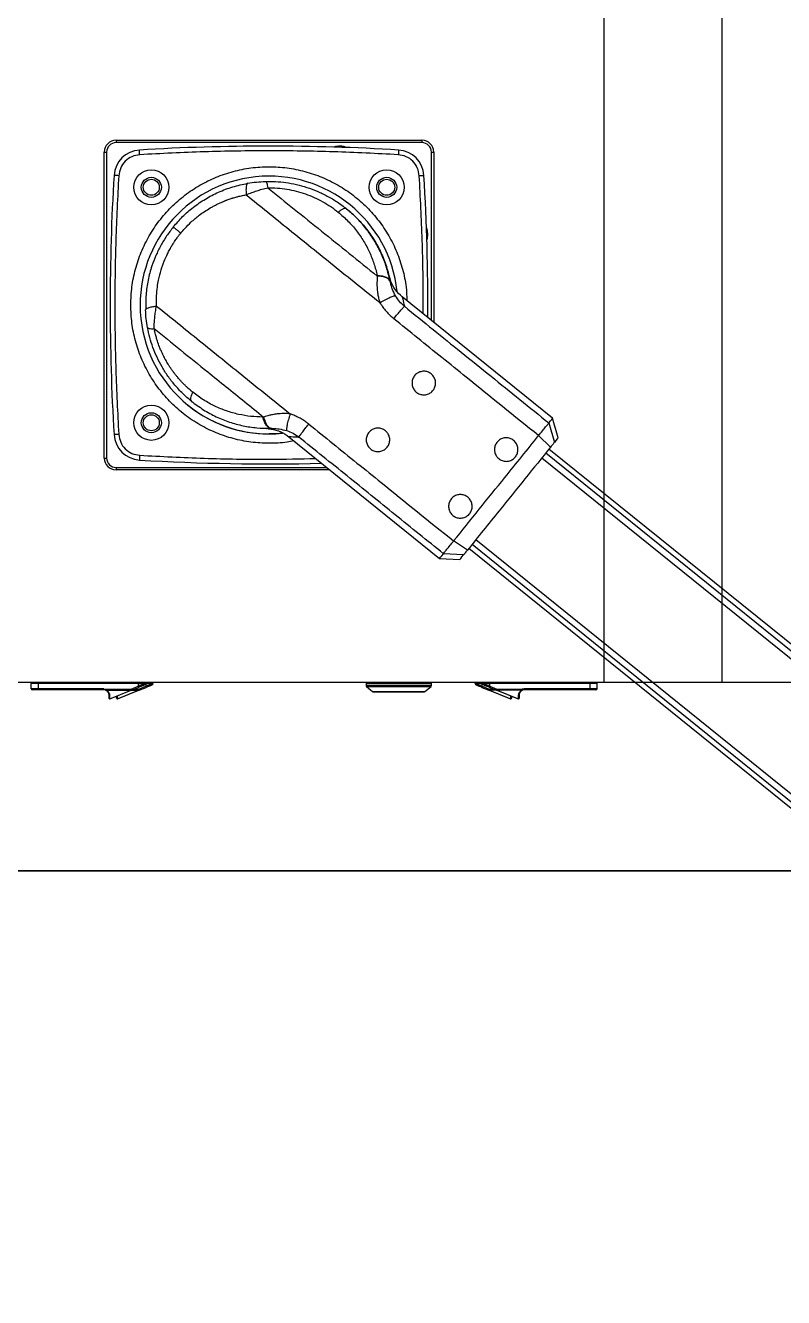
# Model space of a CAD drawing. Header units: millimetres. Extents: x -1052 to 3351, y 0 to 2015.
# Drawn here: x -256.71 to -251.95, y 1761.13 to 1769.12 of the extents above; entities that cross this region are included whole.
import ezdxf

# ---------------------------------------------------------------- set-up
doc = ezdxf.new("R2010")
doc.units = ezdxf.units.MM
doc.layers.add('AM_6', color=2, linetype='Continuous', lineweight=35)

msp = doc.modelspace()

# ---------------------------------------------------------------- linework, layer by layer
at = {"color": 7, "linetype": 'Continuous', "lineweight": 25}
for p, q in [((-253.0748, 1764.9951), (-253.0748, 1783.9287)), ((-252.3352, 1783.9287), (-252.3352, 1764.9951)), ((-256.1418, 1768.4021), (-256.1418, 1768.3873)), ((-256.1418, 1768.4021), (-254.2188, 1768.4021)), ((-254.2188, 1768.4021), (-254.2188, 1768.3873)), ((-256.2157, 1768.3282), (-256.2009, 1768.3282)), ((-256.2157, 1766.4052), (-256.2157, 1768.3282)), ((-256.2009, 1768.3282), (-256.2009, 1766.4052)), ((-254.2188, 1768.3873), (-256.1418, 1768.3873)), ((-254.1597, 1767.2701), (-254.1597, 1768.3282)), ((-254.1597, 1768.3282), (-254.1449, 1768.3282)), ((-254.1449, 1768.3282), (-254.1449, 1767.2582)), ((-255.7823, 1767.8573), (-255.7812, 1767.8563)), ((-254.4995, 1767.5483), (-254.5006, 1767.553)), ((-254.4246, 1767.5455), (-254.425, 1767.5473)), ((-254.4207, 1767.5341), (-254.4219, 1767.5377)), ((-254.4097, 1767.5019), (-254.4214, 1767.5339)), ((-254.4204, 1767.53), (-254.4208, 1767.5302)), ((-254.4178, 1767.5136), (-254.4198, 1767.5234)), ((-254.4171, 1767.5104), (-254.4178, 1767.5136)), ((-253.3976, 1766.6552), (-254.3436, 1767.4185)), ((-254.3433, 1767.4177), (-254.3431, 1767.4169)), ((-255.9563, 1767.3361), (-255.9541, 1767.3394)), ((-255.214, 1766.6629), (-255.2188, 1766.6629)), ((-253.3635, 1766.5326), (-253.3976, 1766.6552)), ((-255.1973, 1766.5903), (-255.1954, 1766.5903)), ((-255.1831, 1766.5888), (-255.1868, 1766.5892)), ((-255.183, 1766.5896), (-255.1497, 1766.5849)), ((-255.1796, 1766.5898), (-255.1793, 1766.5894)), ((-255.1728, 1766.5902), (-255.1628, 1766.5903)), ((-255.1628, 1766.5903), (-255.1711, 1766.5926)), ((-255.1628, 1766.5903), (-255.1595, 1766.5904)), ((-255.0687, 1766.5772), (-255.0687, 1766.5772)), ((-253.4215, 1766.6255), (-253.387, 1766.5034)), ((-255.0547, 1766.5383), (-254.1082, 1765.7745)), ((-255.0516, 1766.5378), (-255.0529, 1766.5378)), ((-253.4858, 1766.5458), (-253.4111, 1766.4735)), ((-256.2157, 1766.4052), (-256.2009, 1766.4052)), ((-244.7871, 1759.4949), (-253.4206, 1766.4618)), ((-256.1418, 1766.3461), (-254.8165, 1766.3461)), ((-256.1418, 1766.3461), (-256.1418, 1766.3313)), ((-254.7981, 1766.3313), (-256.1418, 1766.3313)), ((-253.9335, 1765.8261), (-254.02, 1765.8839)), ((-254.1082, 1765.7745), (-253.9812, 1765.7671)), ((-253.9577, 1765.7962), (-254.0843, 1765.8041)), ((-253.9241, 1765.8379), (-245.2906, 1758.871)), ((-253.0748, 1764.9951), (-261.6804, 1764.9951)), ((-256.6316, 1764.9877), (-256.6759, 1764.9877)), ((-256.6759, 1764.9552), (-256.6759, 1764.9877)), ((-256.6316, 1764.9951), (-256.6316, 1764.9877)), ((-256.6316, 1764.9877), (-256.6316, 1764.9552)), ((-256.0029, 1764.9877), (-256.6316, 1764.9877)), ((-256.0462, 1764.9533), (-256.0029, 1764.9706)), ((-256.0434, 1764.9464), (-256.0002, 1764.9637)), ((-256.0029, 1764.9951), (-256.0029, 1764.9877)), ((-256.0029, 1764.9877), (-255.9585, 1764.9877)), ((-256.0029, 1764.9877), (-256.0029, 1764.9706)), ((-255.9981, 1764.9533), (-255.9548, 1764.9706)), ((-255.9953, 1764.9464), (-255.9521, 1764.9637)), ((-255.9585, 1764.9854), (-255.9585, 1764.9877)), ((-255.9548, 1764.9951), (-255.9548, 1764.9877)), ((-255.9548, 1764.9877), (-255.9105, 1764.9877)), ((-255.9548, 1764.9877), (-255.9548, 1764.9706)), ((-255.9128, 1764.98), (-255.9119, 1764.9821)), ((-255.9105, 1764.9854), (-255.9105, 1764.9877)), ((-254.57, 1764.9877), (-254.57, 1764.9749)), ((-254.5673, 1764.9693), (-254.5295, 1764.9377)), ((-254.2, 1764.9377), (-254.1621, 1764.9693)), ((-254.1595, 1764.9749), (-254.1595, 1764.9877)), ((-253.884, 1764.9877), (-253.8396, 1764.9877)), ((-253.884, 1764.9854), (-253.884, 1764.9877)), ((-253.8805, 1764.984), (-253.8821, 1764.9826)), ((-253.8424, 1764.9637), (-253.7991, 1764.9464)), ((-253.8396, 1764.9877), (-253.8396, 1764.9951)), ((-253.8396, 1764.9706), (-253.8396, 1764.9877)), ((-253.8396, 1764.9706), (-253.7964, 1764.9533)), ((-253.8359, 1764.9877), (-253.7915, 1764.9877)), ((-253.8359, 1764.9854), (-253.8359, 1764.9877)), ((-253.8325, 1764.984), (-253.834, 1764.9826)), ((-253.7943, 1764.9637), (-253.7511, 1764.9464)), ((-253.7915, 1764.9877), (-253.7915, 1764.9951)), ((-253.7915, 1764.9706), (-253.7915, 1764.9877)), ((-253.1629, 1764.9877), (-253.7915, 1764.9877)), ((-253.7915, 1764.9706), (-253.7483, 1764.9533)), ((-253.1629, 1764.9877), (-253.1629, 1764.9951)), ((-253.1629, 1764.9552), (-253.1629, 1764.9877)), ((-253.1185, 1764.9877), (-253.1629, 1764.9877)), ((-253.1185, 1764.9552), (-253.1185, 1764.9877)), ((-252.3352, 1764.9951), (-253.0748, 1764.9951)), ((-247.5032, 1764.9951), (-252.3352, 1764.9951)), ((-256.6316, 1764.9552), (-256.6759, 1764.9552)), ((-256.2174, 1764.9552), (-256.6316, 1764.9552)), ((-256.6316, 1764.9552), (-256.6316, 1764.9478)), ((-256.2174, 1764.9478), (-256.6316, 1764.9478)), ((-256.2174, 1764.9552), (-256.2056, 1764.9533)), ((-256.2174, 1764.9478), (-256.2174, 1764.9552)), ((-256.2056, 1764.9462), (-256.2068, 1764.9461)), ((-256.2056, 1764.9533), (-256.2056, 1764.9462)), ((-256.2056, 1764.9533), (-256.0462, 1764.9533)), ((-256.2056, 1764.9462), (-256.0462, 1764.9462)), ((-256.1878, 1764.9182), (-256.1878, 1764.8996)), ((-256.1804, 1764.8925), (-256.0462, 1764.9462)), ((-256.1804, 1764.8925), (-256.1804, 1764.9112)), ((-256.0434, 1764.9464), (-256.1777, 1764.8927)), ((-256.1397, 1764.9079), (-256.1397, 1764.8996)), ((-256.1323, 1764.8925), (-255.9981, 1764.9462)), ((-255.9953, 1764.9464), (-256.1296, 1764.8927)), ((-256.0462, 1764.9462), (-256.0462, 1764.9533)), ((-255.9981, 1764.9462), (-255.9981, 1764.9533)), ((-253.6649, 1764.8927), (-253.7991, 1764.9464)), ((-253.7964, 1764.9533), (-253.7964, 1764.9462)), ((-253.7964, 1764.9462), (-253.6621, 1764.8925)), ((-253.6168, 1764.8927), (-253.7511, 1764.9464)), ((-253.7483, 1764.9533), (-253.7483, 1764.9462)), ((-253.7483, 1764.9533), (-253.5889, 1764.9533)), ((-253.5889, 1764.9462), (-253.7483, 1764.9462)), ((-253.7483, 1764.9462), (-253.614, 1764.8925)), ((-253.6547, 1764.8996), (-253.6547, 1764.9079)), ((-253.614, 1764.9112), (-253.614, 1764.8925)), ((-253.6066, 1764.8996), (-253.6066, 1764.9182)), ((-253.5771, 1764.9552), (-253.5889, 1764.9533)), ((-253.1629, 1764.9552), (-253.5771, 1764.9552)), ((-253.5771, 1764.9552), (-253.5771, 1764.9478)), ((-253.1629, 1764.9478), (-253.5771, 1764.9478)), ((-253.1629, 1764.9478), (-253.1629, 1764.9552)), ((-253.1185, 1764.9552), (-253.1629, 1764.9552))]:
    msp.add_line(p, q, dxfattribs=at)
at = {"color": 8, "linetype": 'Continuous', "lineweight": 25}
for p, q in [((-254.4219, 1767.5377), (-254.425, 1767.5473)), ((-255.1868, 1766.5892), (-255.1973, 1766.5903)), ((-253.4649, 1766.4069), (-244.8314, 1759.44)), ((-253.4407, 1766.4369), (-244.8072, 1759.47)), ((-253.904, 1765.8628), (-245.2705, 1758.8959)), ((-253.8798, 1765.8927), (-245.2463, 1758.9259)), ((-255.9548, 1764.9877), (-255.9585, 1764.9877)), ((-254.57, 1764.9877), (-254.3635, 1764.9877)), ((-254.57, 1764.9749), (-254.1595, 1764.9749)), ((-254.5673, 1764.9693), (-254.3636, 1764.9693)), ((-254.3636, 1764.9693), (-254.1621, 1764.9693)), ((-254.3635, 1764.9877), (-254.1595, 1764.9877)), ((-253.8359, 1764.9877), (-253.8396, 1764.9877)), ((-256.1323, 1764.8925), (-256.1323, 1764.9108)), ((-256.0439, 1764.9462), (-255.9981, 1764.9462)), ((-256.0262, 1764.9533), (-255.9981, 1764.9533)), ((-254.5295, 1764.9377), (-254.3647, 1764.9377)), ((-254.3647, 1764.9377), (-254.2, 1764.9377)), ((-253.7964, 1764.9533), (-253.7682, 1764.9533)), ((-253.7505, 1764.9462), (-253.7964, 1764.9462)), ((-253.6621, 1764.9108), (-253.6621, 1764.8925))]:
    msp.add_line(p, q, dxfattribs=at)
at = {"color": 7, "linetype": 'Continuous', "lineweight": 25, "flags": 128}
for points in [[(-255.9929, 1768.3112), (-255.9933, 1768.3169), (-255.9936, 1768.3225), (-255.9939, 1768.3276), (-255.9942, 1768.332), (-255.9944, 1768.3357), (-255.9946, 1768.3384), (-255.9947, 1768.3401), (-255.9947, 1768.3407)], [(-255.316, 1768.3645), (-255.3222, 1768.365), (-255.3429, 1768.3642)], [(-254.3659, 1768.3407), (-254.3659, 1768.3401), (-254.366, 1768.3384), (-254.3662, 1768.3357), (-254.3664, 1768.332), (-254.3667, 1768.3276), (-254.367, 1768.3225), (-254.3673, 1768.3169), (-254.3677, 1768.3112)], [(-256.1248, 1768.1793), (-256.1305, 1768.1797), (-256.1361, 1768.18), (-256.1412, 1768.1803), (-256.1456, 1768.1806), (-256.1493, 1768.1808), (-256.1521, 1768.181), (-256.1537, 1768.1811), (-256.1543, 1768.1811)], [(-254.2358, 1768.1793), (-254.2301, 1768.1797), (-254.2245, 1768.18), (-254.2194, 1768.1803), (-254.2149, 1768.1806), (-254.2113, 1768.1808), (-254.2085, 1768.181), (-254.2069, 1768.1811), (-254.2063, 1768.1811)], [(-254.1818, 1767.8104), (-254.1844, 1767.8343), (-254.1906, 1767.8536)], [(-254.188, 1767.7741), (-254.1844, 1767.7866), (-254.1818, 1767.8104)], [(-254.5006, 1767.553), (-254.4844, 1767.5522), (-254.4693, 1767.55), (-254.4557, 1767.5466), (-254.4438, 1767.5419), (-254.4338, 1767.5362), (-254.4261, 1767.5294), (-254.4207, 1767.5219), (-254.4178, 1767.5136)], [(-253.4215, 1766.6255), (-253.4111, 1766.6385), (-253.4036, 1766.6477), (-253.3991, 1766.6533), (-253.3976, 1766.6552), (-253.3976, 1766.6552)], [(-255.0956, 1766.5613), (-255.1151, 1766.5595), (-255.1803, 1766.5568)], [(-256.1248, 1766.5541), (-256.1305, 1766.5537), (-256.1361, 1766.5534), (-256.1412, 1766.5531), (-256.1456, 1766.5528), (-256.1493, 1766.5526), (-256.1521, 1766.5524), (-256.1537, 1766.5523), (-256.1543, 1766.5523)], [(-253.3635, 1766.5326), (-253.3635, 1766.5326), (-253.3649, 1766.5307), (-253.3694, 1766.5252), (-253.3767, 1766.5161), (-253.387, 1766.5034)], [(-255.9929, 1766.4222), (-255.9933, 1766.4165), (-255.9936, 1766.4109), (-255.9939, 1766.4058), (-255.9942, 1766.4013), (-255.9944, 1766.3977), (-255.9946, 1766.3949), (-255.9947, 1766.3933), (-255.9947, 1766.3927)], [(-254.1082, 1765.7745), (-254.1082, 1765.7745), (-254.1067, 1765.7764), (-254.1022, 1765.782), (-254.0948, 1765.7912), (-254.0843, 1765.8041)], [(-253.9812, 1765.7671), (-253.9812, 1765.7671), (-253.9797, 1765.7689), (-253.9753, 1765.7744), (-253.9679, 1765.7835), (-253.9577, 1765.7962)], [(-256.1392, 1764.8968), (-256.1395, 1764.8978), (-256.1397, 1764.8996)], [(-256.1296, 1764.8927), (-256.1313, 1764.8922), (-256.1325, 1764.8922)], [(-256.0462, 1764.9533), (-256.0456, 1764.9519), (-256.0451, 1764.9506), (-256.0446, 1764.9495), (-256.0442, 1764.9484), (-256.0439, 1764.9476), (-256.0436, 1764.9469), (-256.0435, 1764.9465), (-256.0434, 1764.9464)], [(-255.9981, 1764.9533), (-255.9975, 1764.9519), (-255.997, 1764.9506), (-255.9966, 1764.9495), (-255.9961, 1764.9484), (-255.9958, 1764.9476), (-255.9955, 1764.9469), (-255.9954, 1764.9465), (-255.9953, 1764.9464)], [(-253.7991, 1764.9464), (-253.7991, 1764.9465), (-253.7989, 1764.9469), (-253.7987, 1764.9476), (-253.7983, 1764.9484), (-253.7979, 1764.9495), (-253.7974, 1764.9506), (-253.7969, 1764.9519), (-253.7964, 1764.9533)], [(-253.7511, 1764.9464), (-253.751, 1764.9465), (-253.7508, 1764.9469), (-253.7506, 1764.9476), (-253.7502, 1764.9484), (-253.7498, 1764.9495), (-253.7494, 1764.9506), (-253.7488, 1764.9519), (-253.7483, 1764.9533)], [(-253.5877, 1764.9461), (-253.5877, 1764.9461), (-253.5877, 1764.9461), (-253.5877, 1764.9461), (-253.5877, 1764.9461), (-253.5877, 1764.9461), (-253.5877, 1764.9461), (-253.5877, 1764.9461), (-253.5878, 1764.9461), (-253.588, 1764.9461), (-253.5883, 1764.9461), (-253.5889, 1764.9462)]]:
    msp.add_lwpolyline(points, dxfattribs=at)
at = {"color": 7, "linetype": 'Continuous', "lineweight": 25}
for centre, radius in [((-255.9199, 1768.1063), 0.1109), ((-255.9199, 1768.1063), 0.0629), ((-254.4407, 1768.1063), 0.1109), ((-254.4407, 1768.1063), 0.0629), ((-255.9199, 1768.1063), 0.0503), ((-254.4407, 1768.1063), 0.0503), ((-255.9199, 1766.6271), 0.1109), ((-255.9199, 1766.6271), 0.0629), ((-255.9199, 1766.6271), 0.0503)]:
    msp.add_circle(centre, radius, dxfattribs=at)
for centre, radius, start, end in [((-256.1418, 1768.3282), 0.074, 90, 180), ((-254.2188, 1768.3282), 0.074, 0, 90), ((-256.1418, 1768.3282), 0.0592, 90, 180), ((-255.9845, 1768.1709), 0.1701, 93.43843, 176.56157), ((-255.1803, 1754.7863), 13.5789, 86.56157, 93.43843), ((-254.7365, 1768.2542), 0.1109, 67.11526, 109.11044), ((-254.3761, 1768.1709), 0.1701, 3.43843, 86.56157), ((-254.2188, 1768.3282), 0.0592, 0, 90), ((-242.5999, 1767.3667), 13.5789, 176.56157, 183.43843), ((-255.1803, 1767.3667), 0.8099, 6.01195, 275.9935), ((-267.7607, 1767.3667), 13.5789, 359.66877, 3.43843), ((-255.1803, 1767.3667), 0.8099, 231.09774, 270), ((-255.9845, 1766.5625), 0.1701, 183.43843, 266.56157), ((-256.1418, 1766.4052), 0.074, 180, 270), ((-256.1418, 1766.4052), 0.0592, 180, 270), ((-255.1803, 1779.9471), 13.5789, 266.56157, 271.3982), ((-256.6686, 1764.9877), 0.0074, 90, 179.99999), ((-255.9659, 1764.9877), 0.0074, 0, 90), ((-255.9179, 1764.9877), 0.0074, 0, 90), ((-254.5626, 1764.9877), 0.0074, 90, 180), ((-254.5626, 1764.9749), 0.0074, 180, 230.14546), ((-254.1669, 1764.9877), 0.0074, 0, 90), ((-254.1669, 1764.9749), 0.0074, 309.85454, 0), ((-253.8766, 1764.9877), 0.0074, 90, 179.99999), ((-253.8285, 1764.9877), 0.0074, 90, 179.99999), ((-253.1259, 1764.9877), 0.0074, 0, 90), ((-256.6686, 1764.9552), 0.0074, 180, 270), ((-256.2174, 1764.9182), 0.0296, 71.39029, 90), ((-256.1806, 1764.8997), 0.00724, 181.32646, 271.25745), ((-256.1804, 1764.8996), 0.0074, 180, 291.80141), ((-256.1794, 1764.8971), 0.0047, 257.15992, 291.24649), ((-256.1325, 1764.8997), 0.00724, 181.32646, 271.25745), ((-256.1313, 1764.8971), 0.0047, 257.15992, 291.24649), ((-256.0451, 1764.951), 0.00495, 257.56511, 274.01476), ((-256.0451, 1764.9505), 0.00443, 274.04502, 291.8058), ((-255.997, 1764.951), 0.00495, 257.56511, 274.01476), ((-255.997, 1764.9505), 0.00443, 274.04502, 291.8058), ((-254.5248, 1764.9434), 0.0074, 230.14546, 270), ((-254.2047, 1764.9434), 0.0074, 270, 309.85454), ((-253.7975, 1764.9505), 0.00444, 248.21361, 265.93558), ((-253.7974, 1764.951), 0.00496, 265.99615, 282.41874), ((-253.7494, 1764.9505), 0.00444, 248.21361, 265.93558), ((-253.7494, 1764.951), 0.00496, 265.99615, 282.41874), ((-253.6621, 1764.8996), 0.0074, 248.19859, 0), ((-253.6632, 1764.8971), 0.0047, 248.74783, 282.84307), ((-253.662, 1764.8997), 0.00724, 268.74273, 358.66653), ((-253.614, 1764.8996), 0.0074, 248.19859, 0), ((-253.6151, 1764.8971), 0.0047, 248.74783, 282.84307), ((-253.6139, 1764.8997), 0.00724, 268.74563, 358.66363), ((-253.5878, 1764.9502), 0.00416, 271.82783, 287.97783), ((-253.5771, 1764.9182), 0.0296, 90, 108.61057), ((-253.1259, 1764.9552), 0.0074, 270, 0)]:
    msp.add_arc(centre, radius, start, end, dxfattribs=at)
for points, knots in [([(-254.3677, 1768.3112), (-254.503, 1768.3181), (-254.7737, 1768.3321), (-255.1803, 1768.3373), (-255.5869, 1768.3321), (-255.8576, 1768.3181), (-255.9929, 1768.3112)], [0, 0, 0, 0, 0.250032, 0.499997, 0.749964, 1, 1, 1, 1]), ([(-255.9929, 1768.3112), (-256.0099, 1768.3083), (-256.0436, 1768.3026), (-256.0858, 1768.2722), (-256.1162, 1768.23), (-256.1219, 1768.1963), (-256.1248, 1768.1793)], [0, 0, 0, 0, 0.251056, 0.499992, 0.748924, 1, 1, 1, 1]), ([(-254.2358, 1768.1793), (-254.2387, 1768.1963), (-254.2444, 1768.23), (-254.2748, 1768.2722), (-254.317, 1768.3026), (-254.3507, 1768.3083), (-254.3677, 1768.3112)], [0, 0, 0, 0, 0.251058, 0.500002, 0.748927, 1, 1, 1, 1]), ([(-256.1248, 1768.1793), (-256.1317, 1768.044), (-256.1457, 1767.7733), (-256.1509, 1767.3667), (-256.1457, 1766.9601), (-256.1317, 1766.6894), (-256.1248, 1766.5541)], [0, 0, 0, 0, 0.250032, 0.499997, 0.749963, 1, 1, 1, 1]), ([(-255.7823, 1767.8573), (-255.763, 1767.8794), (-255.7241, 1767.9241), (-255.6559, 1767.9827), (-255.5803, 1768.0345), (-255.4974, 1768.0775), (-255.4083, 1768.1116), (-255.3459, 1768.1249), (-255.3144, 1768.1316)], [0, 0, 0, 0, 0.157806, 0.318966, 0.483634, 0.651945, 0.824022, 1, 1, 1, 1]), ([(-255.3144, 1768.1316), (-255.3163, 1768.1304), (-255.3204, 1768.1279), (-255.324, 1768.1126), (-255.3255, 1768.0897), (-255.3242, 1768.0693), (-255.3236, 1768.0592)], [0, 0, 0, 0, 0.237256, 0.489724, 0.747661, 1, 1, 1, 1]), ([(-255.3236, 1768.0592), (-255.3118, 1768.0641), (-255.29, 1768.0731), (-255.257, 1768.0845), (-255.2232, 1768.0949), (-255.2001, 1768.1004), (-255.1875, 1768.1034)], [0, 0, 0, 0, 0.263166, 0.488018, 0.721128, 1, 1, 1, 1]), ([(-255.3144, 1768.1316), (-255.296, 1768.1345), (-255.2592, 1768.1403), (-255.2219, 1768.142), (-255.2032, 1768.1429)], [0, 0, 0, 0, 0.500369, 1, 1, 1, 1]), ([(-255.2032, 1768.1429), (-255.1819, 1768.143), (-255.1388, 1768.1433), (-255.0735, 1768.1368), (-255.0076, 1768.1248), (-254.9418, 1768.1068), (-254.8766, 1768.0826), (-254.8127, 1768.0519), (-254.7504, 1768.0151), (-254.712, 1767.9859), (-254.6926, 1767.971)], [0, 0, 0, 0, 0.116241, 0.234345, 0.354657, 0.477497, 0.603179, 0.731986, 0.864174, 1, 1, 1, 1]), ([(-255.2032, 1768.1429), (-255.2018, 1768.1425), (-255.199, 1768.1415), (-255.1948, 1768.1333), (-255.1909, 1768.1209), (-255.1886, 1768.1092), (-255.1875, 1768.1034)], [0, 0, 0, 0, 0.2492205, 0.5027549, 0.7548627, 1, 1, 1, 1]), ([(-255.1875, 1768.1034), (-255.1324, 1768.059), (-255.0223, 1767.9702), (-254.8511, 1767.832), (-254.6769, 1767.6914), (-254.5586, 1767.596), (-254.4995, 1767.5483)], [0, 0, 0, 0, 0.2500877, 0.5002248, 0.7505071, 1, 1, 1, 1]), ([(-255.1875, 1768.1034), (-255.1676, 1768.1033), (-255.1279, 1768.103), (-255.0681, 1768.0957), (-255.009, 1768.0835), (-254.9512, 1768.066), (-254.8954, 1768.0436), (-254.8421, 1768.0166), (-254.7915, 1767.9856), (-254.7605, 1767.9619), (-254.7451, 1767.95)], [0, 0, 0, 0, 0.124041, 0.248309, 0.372861, 0.49772, 0.622902, 0.748364, 0.874085, 1, 1, 1, 1]), ([(-255.7348, 1767.8184), (-255.7262, 1767.8285), (-255.706, 1767.8524), (-255.6677, 1767.8907), (-255.6153, 1767.9348), (-255.5673, 1767.9668), (-255.5306, 1767.9874), (-255.5112, 1767.9976), (-255.4914, 1768.0071), (-255.4762, 1768.0138), (-255.4657, 1768.0182), (-255.4602, 1768.0204), (-255.4546, 1768.0226), (-255.449, 1768.0248), (-255.4366, 1768.0294), (-255.4232, 1768.0341), (-255.4101, 1768.0382), (-255.4004, 1768.0412), (-255.3871, 1768.0451), (-255.3704, 1768.0495), (-255.3541, 1768.0533), (-255.3389, 1768.0565), (-255.3287, 1768.0583), (-255.3236, 1768.0592)], [0, 0, 0, 0, 0.08124, 0.191626, 0.331169, 0.499888, 0.545021, 0.590163, 0.63532, 0.680488, 0.69284, 0.705205, 0.717584, 0.729978, 0.742389, 0.799853, 0.817514, 0.827785, 0.8632, 0.903446, 0.935282, 0.967284, 1, 1, 1, 1]), ([(-255.3236, 1768.0592), (-255.2794, 1768.0236), (-255.191, 1767.9522), (-255.0542, 1767.8419), (-254.915, 1767.7295), (-254.7733, 1767.6152), (-254.6296, 1767.4992), (-254.5323, 1767.4207), (-254.4835, 1767.3814)], [0, 0, 0, 0, 0.166436, 0.332876, 0.499244, 0.665491, 0.832255, 1, 1, 1, 1]), ([(-254.6926, 1767.971), (-254.6951, 1767.9722), (-254.7002, 1767.9746), (-254.7127, 1767.9713), (-254.7278, 1767.9634), (-254.7394, 1767.9544), (-254.7451, 1767.95)], [0, 0, 0, 0, 0.2518799, 0.5072698, 0.7588959, 1, 1, 1, 1]), ([(-254.7451, 1767.95), (-254.7242, 1767.9319), (-254.6825, 1767.8958), (-254.6297, 1767.8342), (-254.5844, 1767.7684), (-254.5477, 1767.6988), (-254.5188, 1767.6268), (-254.5066, 1767.5776), (-254.5006, 1767.553)], [0, 0, 0, 0, 0.166459, 0.33301, 0.499649, 0.666431, 0.833263, 1, 1, 1, 1]), ([(-254.4205, 1767.5216), (-254.4271, 1767.5494), (-254.4402, 1767.6051), (-254.4719, 1767.6866), (-254.5125, 1767.7653), (-254.5631, 1767.8399), (-254.6226, 1767.9099), (-254.6696, 1767.9509), (-254.6931, 1767.9714)], [0, 0, 0, 0, 0.165682, 0.33164, 0.497975, 0.664773, 0.832108, 1, 1, 1, 1]), ([(-254.6926, 1767.971), (-254.6715, 1767.9529), (-254.6284, 1767.9158), (-254.5713, 1767.851), (-254.5195, 1767.7782), (-254.4755, 1767.6969), (-254.4395, 1767.608), (-254.4251, 1767.5456), (-254.4178, 1767.5136)], [0, 0, 0, 0, 0.1479806, 0.3026385, 0.465107, 0.6358794, 0.813531, 1, 1, 1, 1]), ([(-255.7819, 1767.8569), (-255.7962, 1767.8384), (-255.8248, 1767.8012), (-255.8612, 1767.7409), (-255.8922, 1767.678), (-255.9201, 1767.6053), (-255.9419, 1767.5229), (-255.9555, 1767.4312), (-255.9553, 1767.37), (-255.9553, 1767.3394)], [0, 0, 0, 0, 0.125216, 0.250427, 0.375598, 0.500708, 0.66731, 0.833745, 1, 1, 1, 1]), ([(-255.8875, 1767.3604), (-255.8878, 1767.3821), (-255.8883, 1767.4218), (-255.8828, 1767.4762), (-255.8755, 1767.5196), (-255.8649, 1767.5663), (-255.8526, 1767.6062), (-255.8371, 1767.6471), (-255.825, 1767.6748), (-255.8107, 1767.7037), (-255.7976, 1767.7275), (-255.7847, 1767.7488), (-255.7719, 1767.7686), (-255.7609, 1767.7844), (-255.7519, 1767.7968), (-255.7463, 1767.8041), (-255.741, 1767.8109), (-255.737, 1767.8157), (-255.7348, 1767.8184)], [0, 0, 0, 0, 0.133105, 0.244437, 0.333852, 0.401771, 0.53625, 0.587327, 0.666777, 0.719371, 0.781897, 0.83146, 0.869762, 0.924063, 0.947824, 0.962021, 0.97941, 1, 1, 1, 1]), ([(-254.4995, 1767.5483), (-254.5001, 1767.5419), (-254.5012, 1767.5292), (-254.5019, 1767.509), (-254.5018, 1767.4885), (-254.5006, 1767.4642), (-254.4975, 1767.4376), (-254.4919, 1767.4086), (-254.4863, 1767.3905), (-254.4835, 1767.3814)], [0, 0, 0, 0, 0.126376, 0.252381, 0.376751, 0.500033, 0.682225, 0.840211, 1, 1, 1, 1]), ([(-254.4171, 1767.5104), (-254.4191, 1767.5155), (-254.4232, 1767.5261), (-254.4413, 1767.5384), (-254.4671, 1767.5467), (-254.4888, 1767.5478), (-254.4995, 1767.5483)], [0, 0, 0, 0, 0.238029, 0.491077, 0.748886, 1, 1, 1, 1]), ([(-254.425, 1767.5473), (-254.4246, 1767.5454), (-254.4237, 1767.5416), (-254.4207, 1767.5292), (-254.4186, 1767.5174), (-254.4181, 1767.5151)], [0, 0, 0, 0, 0.444687, 0.889664, 1, 1, 1, 1]), ([(-254.3426, 1767.4173), (-254.3583, 1767.4317), (-254.3898, 1767.4606), (-254.4075, 1767.4995), (-254.4164, 1767.519)], [0, 0, 0, 0, 0.497059, 1, 1, 1, 1]), ([(-254.385, 1767.4244), (-254.3926, 1767.4393), (-254.4078, 1767.4692), (-254.414, 1767.4966), (-254.4171, 1767.5104)], [0, 0, 0, 0, 0.498594, 1, 1, 1, 1]), ([(-255.9019, 1767.2181), (-255.9016, 1767.2314), (-255.9011, 1767.2552), (-255.898, 1767.2908), (-255.8939, 1767.325), (-255.8897, 1767.3482), (-255.8875, 1767.3604)], [0, 0, 0, 0, 0.287481, 0.511837, 0.744022, 1, 1, 1, 1]), ([(-255.8875, 1767.3604), (-255.8432, 1767.3247), (-255.7547, 1767.2533), (-255.6176, 1767.1427), (-255.4781, 1767.03), (-255.3362, 1766.9156), (-255.1927, 1766.7998), (-255.0959, 1766.7216), (-255.0475, 1766.6826)], [0, 0, 0, 0, 0.166721, 0.333437, 0.500158, 0.6669, 0.833528, 1, 1, 1, 1]), ([(-254.4835, 1767.3814), (-254.472, 1767.3879), (-254.4482, 1767.4013), (-254.4169, 1767.4163), (-254.3935, 1767.4252), (-254.3878, 1767.4247), (-254.385, 1767.4244)], [0, 0, 0, 0, 0.2421017, 0.5000079, 0.7578941, 1, 1, 1, 1]), ([(-254.4835, 1767.3814), (-254.4712, 1767.3627), (-254.4466, 1767.3255), (-254.413, 1767.2956), (-254.3963, 1767.2807)], [0, 0, 0, 0, 0.501762, 1, 1, 1, 1]), ([(-254.3296, 1767.3585), (-254.3403, 1767.3683), (-254.3619, 1767.3881), (-254.3773, 1767.4122), (-254.385, 1767.4244)], [0, 0, 0, 0, 0.496001, 1, 1, 1, 1]), ([(-255.9439, 1767.2251), (-255.9469, 1767.2435), (-255.9531, 1767.2804), (-255.9552, 1767.3175), (-255.9563, 1767.3361)], [0, 0, 0, 0, 0.500036, 1, 1, 1, 1]), ([(-254.3963, 1767.2807), (-254.3884, 1767.2903), (-254.372, 1767.3102), (-254.3512, 1767.3348), (-254.3357, 1767.3526), (-254.3316, 1767.3566), (-254.3296, 1767.3585)], [0, 0, 0, 0, 0.2459981, 0.5039557, 0.7597682, 1, 1, 1, 1]), ([(-253.4858, 1766.5458), (-253.6376, 1766.6683), (-253.8401, 1766.8317), (-254.0931, 1767.0359), (-254.2448, 1767.1583), (-254.3458, 1767.2399), (-254.3963, 1767.2807)], [0, 0, 0, 0, 0.500217, 0.666956, 0.833698, 1, 1, 1, 1]), ([(-254.3296, 1767.3585), (-254.2691, 1767.3096), (-254.1503, 1767.2136), (-253.9686, 1767.0671), (-253.7869, 1766.9204), (-253.603, 1766.772), (-253.482, 1766.6744), (-253.4215, 1766.6255)], [0, 0, 0, 0, 0.199925, 0.392648, 0.600106, 0.800161, 1, 1, 1, 1]), ([(-255.9439, 1767.2251), (-255.9431, 1767.2239), (-255.9417, 1767.2214), (-255.9331, 1767.219), (-255.9202, 1767.2177), (-255.908, 1767.2179), (-255.9019, 1767.2181)], [0, 0, 0, 0, 0.241174, 0.491815, 0.746711, 1, 1, 1, 1]), ([(-255.668, 1766.7624), (-255.6866, 1766.7782), (-255.7232, 1766.8094), (-255.7723, 1766.8625), (-255.8158, 1766.9184), (-255.8532, 1766.9771), (-255.8848, 1767.0376), (-255.9104, 1767.0995), (-255.9306, 1767.162), (-255.9395, 1767.2042), (-255.9439, 1767.2251)], [0, 0, 0, 0, 0.135695, 0.267791, 0.396539, 0.522197, 0.645057, 0.765423, 0.883623, 1, 1, 1, 1]), ([(-255.9019, 1767.2181), (-255.8469, 1767.1737), (-255.7369, 1767.0849), (-255.5848, 1766.9622), (-255.4498, 1766.8532), (-255.3327, 1766.7587), (-255.2536, 1766.6949), (-255.214, 1766.6629)], [0, 0, 0, 0, 0.2499281, 0.4997984, 0.6663326, 0.8329638, 1, 1, 1, 1]), ([(-255.6585, 1766.8181), (-255.6594, 1766.8188), (-255.6615, 1766.8205), (-255.6656, 1766.8237), (-255.6691, 1766.8267), (-255.6748, 1766.8314), (-255.6827, 1766.8383), (-255.6948, 1766.8493), (-255.7054, 1766.8594), (-255.7154, 1766.8692), (-255.7248, 1766.8788), (-255.7346, 1766.8893), (-255.7444, 1766.9003), (-255.7539, 1766.9113), (-255.7646, 1766.9243), (-255.7752, 1766.9378), (-255.7855, 1766.9516), (-255.7954, 1766.9657), (-255.805, 1766.9801), (-255.8138, 1766.994), (-255.8213, 1767.0065), (-255.828, 1767.0181), (-255.8346, 1767.0302), (-255.8422, 1767.0447), (-255.8505, 1767.0617), (-255.8594, 1767.0812), (-255.8703, 1767.1075), (-255.8801, 1767.1347), (-255.889, 1767.1635), (-255.8939, 1767.1821), (-255.8972, 1767.1958), (-255.8987, 1767.2023), (-255.8998, 1767.2075), (-255.9009, 1767.2126), (-255.9015, 1767.2159), (-255.9019, 1767.2181)], [0, 0, 0, 0, 0.00789, 0.017086, 0.033987, 0.037627, 0.064865, 0.101162, 0.142734, 0.15868, 0.190967, 0.228084, 0.249797, 0.284151, 0.32019, 0.3562, 0.392191, 0.428157, 0.464102, 0.500013, 0.531182, 0.554621, 0.583288, 0.617175, 0.656264, 0.700548, 0.750013, 0.832641, 0.879843, 0.937389, 0.952147, 0.967679, 0.979146, 0.985855, 1, 1, 1, 1]), ([(-254.1506, 1766.9235), (-254.1459, 1766.9166), (-254.1365, 1766.9028), (-254.1322, 1766.8776), (-254.1359, 1766.8527), (-254.1478, 1766.8303), (-254.1664, 1766.8131), (-254.1897, 1766.803), (-254.215, 1766.8013), (-254.2394, 1766.808), (-254.2602, 1766.8224), (-254.2751, 1766.8429), (-254.2823, 1766.8671), (-254.2812, 1766.8923), (-254.2717, 1766.9158), (-254.255, 1766.9348), (-254.2329, 1766.9473), (-254.2079, 1766.9517), (-254.183, 1766.9475), (-254.1633, 1766.9371), (-254.1541, 1766.9273), (-254.1506, 1766.9235)], [0, 0, 0, 0, 0.053568, 0.107126, 0.160825, 0.214678, 0.268572, 0.322392, 0.376106, 0.429744, 0.483329, 0.536897, 0.590473, 0.644078, 0.697749, 0.751521, 0.805385, 0.859274, 0.913057, 0.96666, 1, 1, 1, 1]), ([(-255.668, 1766.7624), (-255.6696, 1766.7645), (-255.673, 1766.7688), (-255.6725, 1766.7816), (-255.6681, 1766.798), (-255.6616, 1766.8114), (-255.6585, 1766.8181)], [0, 0, 0, 0, 0.2464054, 0.4998635, 0.7533958, 1, 1, 1, 1]), ([(-255.2188, 1766.6629), (-255.2441, 1766.6637), (-255.2948, 1766.6652), (-255.3713, 1766.6782), (-255.447, 1766.6994), (-255.5209, 1766.7297), (-255.5923, 1766.7683), (-255.6364, 1766.8015), (-255.6585, 1766.8181)], [0, 0, 0, 0, 0.166735, 0.333568, 0.500349, 0.66699, 0.833545, 1, 1, 1, 1]), ([(-255.6685, 1766.7628), (-255.6434, 1766.7441), (-255.5935, 1766.7068), (-255.5125, 1766.6635), (-255.4288, 1766.6298), (-255.3433, 1766.6067), (-255.257, 1766.5929), (-255.1997, 1766.5919), (-255.1712, 1766.5913)], [0, 0, 0, 0, 0.167891, 0.335226, 0.502021, 0.668356, 0.834318, 1, 1, 1, 1]), ([(-255.0475, 1766.6826), (-255.0546, 1766.6832), (-255.0691, 1766.6845), (-255.0901, 1766.6847), (-255.1123, 1766.6837), (-255.1371, 1766.6811), (-255.1629, 1766.6766), (-255.1855, 1766.6713), (-255.2018, 1766.6668), (-255.2105, 1766.664), (-255.214, 1766.6629)], [0, 0, 0, 0, 0.1197799, 0.2445991, 0.3541955, 0.5000121, 0.6763708, 0.8191454, 0.9272531, 1, 1, 1, 1]), ([(-255.214, 1766.6629), (-255.2112, 1766.6526), (-255.2056, 1766.6315), (-255.192, 1766.6081), (-255.1762, 1766.593), (-255.165, 1766.5912), (-255.1595, 1766.5904)], [0, 0, 0, 0, 0.251101, 0.508909, 0.761973, 1, 1, 1, 1]), ([(-255.0475, 1766.6826), (-255.0514, 1766.6699), (-255.0595, 1766.6438), (-255.0675, 1766.61), (-255.0713, 1766.5853), (-255.0695, 1766.5798), (-255.0687, 1766.5772)], [0, 0, 0, 0, 0.242105, 0.499995, 0.757892, 1, 1, 1, 1]), ([(-254.9306, 1766.6186), (-254.9368, 1766.6233), (-254.9503, 1766.6338), (-254.9729, 1766.6483), (-254.9979, 1766.6621), (-255.0229, 1766.6737), (-255.0397, 1766.6797), (-255.0475, 1766.6826)], [0, 0, 0, 0, 0.174215, 0.381806, 0.599125, 0.81294, 1, 1, 1, 1]), ([(-255.1632, 1766.5904), (-255.166, 1766.5903), (-255.1784, 1766.5899), (-255.1914, 1766.5902), (-255.1954, 1766.5903), (-255.1973, 1766.5903)], [0, 0, 0, 0, 0.126327, 0.563347, 1, 1, 1, 1]), ([(-255.1678, 1766.5879), (-255.1468, 1766.5833), (-255.1051, 1766.5742), (-255.0702, 1766.5495), (-255.0528, 1766.5372)], [0, 0, 0, 0, 0.503014, 1, 1, 1, 1]), ([(-255.1595, 1766.5904), (-255.1454, 1766.5902), (-255.1173, 1766.59), (-255.0849, 1766.5814), (-255.0687, 1766.5772)], [0, 0, 0, 0, 0.501408, 1, 1, 1, 1]), ([(-255.0687, 1766.5772), (-255.0551, 1766.5722), (-255.0283, 1766.5622), (-255.0044, 1766.5453), (-254.9926, 1766.5369)], [0, 0, 0, 0, 0.504016, 1, 1, 1, 1]), ([(-254.9926, 1766.5369), (-254.9911, 1766.5393), (-254.9881, 1766.5441), (-254.974, 1766.563), (-254.9543, 1766.5886), (-254.9384, 1766.6088), (-254.9306, 1766.6186)], [0, 0, 0, 0, 0.24023, 0.49605, 0.754003, 1, 1, 1, 1]), ([(-254.9306, 1766.6186), (-254.8801, 1766.5778), (-254.779, 1766.4963), (-254.6273, 1766.3739), (-254.3743, 1766.1697), (-254.1718, 1766.0064), (-254.02, 1765.8839)], [0, 0, 0, 0, 0.166303, 0.333043, 0.499783, 1, 1, 1, 1]), ([(-254.4385, 1766.5666), (-254.4338, 1766.5597), (-254.4245, 1766.5459), (-254.4202, 1766.5207), (-254.4239, 1766.4958), (-254.4358, 1766.4734), (-254.4544, 1766.4563), (-254.4776, 1766.4462), (-254.5029, 1766.4444), (-254.5274, 1766.4512), (-254.5481, 1766.4655), (-254.563, 1766.486), (-254.5703, 1766.5101), (-254.5691, 1766.5353), (-254.5597, 1766.5588), (-254.543, 1766.5779), (-254.5209, 1766.5904), (-254.496, 1766.5948), (-254.4711, 1766.5907), (-254.4513, 1766.5803), (-254.4421, 1766.5704), (-254.4385, 1766.5666)], [0, 0, 0, 0, 0.053593, 0.107185, 0.160807, 0.214502, 0.268308, 0.322189, 0.376058, 0.429792, 0.483337, 0.536754, 0.590217, 0.643854, 0.697669, 0.75156, 0.805415, 0.859166, 0.91282, 0.966418, 1, 1, 1, 1]), ([(-253.4858, 1766.5458), (-253.4776, 1766.556), (-253.4612, 1766.5763), (-253.4409, 1766.6015), (-253.4265, 1766.6193), (-253.4231, 1766.6235), (-253.4215, 1766.6255)], [0, 0, 0, 0, 0.2563, 0.512596, 0.768566, 1, 1, 1, 1]), ([(-256.1248, 1766.5541), (-256.1219, 1766.5371), (-256.1162, 1766.5034), (-256.0858, 1766.4612), (-256.0436, 1766.4308), (-256.0099, 1766.4251), (-255.9929, 1766.4222)], [0, 0, 0, 0, 0.251058, 0.500002, 0.748927, 1, 1, 1, 1]), ([(-254.0843, 1765.8041), (-254.1348, 1765.8449), (-254.2358, 1765.9264), (-254.3872, 1766.0485), (-254.5385, 1766.1706), (-254.6898, 1766.2927), (-254.8411, 1766.4149), (-254.9421, 1766.4963), (-254.9926, 1766.5369)], [0, 0, 0, 0, 0.166843, 0.333509, 0.500002, 0.666667, 0.833335, 1, 1, 1, 1]), ([(-254.02, 1765.8839), (-253.9664, 1765.9503), (-253.8592, 1766.0832), (-253.7159, 1766.2607), (-253.5914, 1766.415), (-253.521, 1766.5022), (-253.4858, 1766.5458)], [0, 0, 0, 0, 0.301812, 0.603624, 0.801564, 1, 1, 1, 1]), ([(-253.6326, 1766.5055), (-253.6279, 1766.4986), (-253.6185, 1766.4847), (-253.6142, 1766.4596), (-253.6179, 1766.4347), (-253.6298, 1766.4123), (-253.6484, 1766.3951), (-253.6717, 1766.385), (-253.697, 1766.3833), (-253.7214, 1766.39), (-253.7422, 1766.4044), (-253.757, 1766.4248), (-253.7643, 1766.4491), (-253.7631, 1766.4743), (-253.7537, 1766.4978), (-253.737, 1766.5168), (-253.7149, 1766.5292), (-253.6899, 1766.5337), (-253.665, 1766.5295), (-253.6453, 1766.5191), (-253.6361, 1766.5092), (-253.6326, 1766.5055)], [0, 0, 0, 0, 0.053563, 0.107123, 0.160821, 0.214678, 0.268568, 0.322388, 0.376103, 0.429741, 0.483326, 0.536893, 0.590469, 0.644075, 0.697745, 0.751517, 0.805382, 0.859272, 0.913056, 0.966658, 1, 1, 1, 1]), ([(-253.387, 1766.5034), (-253.3877, 1766.5026), (-253.3891, 1766.5008), (-253.3949, 1766.4936), (-253.4025, 1766.4842), (-253.4083, 1766.477), (-253.4111, 1766.4735)], [0, 0, 0, 0, 0.255992, 0.511937, 0.767858, 1, 1, 1, 1]), ([(-253.4111, 1766.4735), (-253.4647, 1766.4071), (-253.5719, 1766.2742), (-253.7133, 1766.0991), (-253.8339, 1765.9496), (-253.9003, 1765.8673), (-253.9335, 1765.8261)], [0, 0, 0, 0, 0.308586, 0.617174, 0.808366, 1, 1, 1, 1]), ([(-253.9205, 1766.1486), (-253.9158, 1766.1417), (-253.9065, 1766.1279), (-253.9022, 1766.1027), (-253.9059, 1766.0778), (-253.9177, 1766.0554), (-253.9363, 1766.0383), (-253.9596, 1766.0282), (-253.9849, 1766.0264), (-254.0094, 1766.0331), (-254.0301, 1766.0475), (-254.045, 1766.0679), (-254.0522, 1766.0921), (-254.0511, 1766.1173), (-254.0417, 1766.1408), (-254.025, 1766.1599), (-254.0029, 1766.1724), (-253.978, 1766.1768), (-253.953, 1766.1727), (-253.9333, 1766.1623), (-253.9241, 1766.1524), (-253.9205, 1766.1486)], [0, 0, 0, 0, 0.053594, 0.107185, 0.160808, 0.214504, 0.268309, 0.322189, 0.376065, 0.429799, 0.483337, 0.536754, 0.590219, 0.643855, 0.697669, 0.751561, 0.805416, 0.859159, 0.912821, 0.966418, 1, 1, 1, 1]), ([(-254.0843, 1765.8041), (-254.0824, 1765.8065), (-254.0787, 1765.8111), (-254.0631, 1765.8304), (-254.043, 1765.8554), (-254.0274, 1765.8747), (-254.02, 1765.8839)], [0, 0, 0, 0, 0.256282, 0.512592, 0.768559, 1, 1, 1, 1]), ([(-253.9335, 1765.8261), (-253.9366, 1765.8223), (-253.9428, 1765.8147), (-253.9504, 1765.8052), (-253.9558, 1765.7986), (-253.9571, 1765.797), (-253.9577, 1765.7962)], [0, 0, 0, 0, 0.256148, 0.512315, 0.768153, 1, 1, 1, 1]), ([(-255.9667, 1764.9826), (-255.968, 1764.9822), (-255.9724, 1764.9807), (-255.9854, 1764.9764), (-255.997, 1764.9725), (-256.0029, 1764.9706)], [0, 0, 0, 0, 0.181588, 0.58457, 1, 1, 1, 1]), ([(-256.0029, 1764.9706), (-256.0026, 1764.9697), (-256.0018, 1764.9679), (-256.0009, 1764.9656), (-256.0003, 1764.964), (-256.0002, 1764.9638), (-256.0002, 1764.9637)], [0, 0, 0, 0, 0.2499838, 0.5000373, 0.7498939, 1, 1, 1, 1]), ([(-255.964, 1764.9782), (-255.9645, 1764.978), (-255.9663, 1764.9773), (-255.9732, 1764.9745), (-255.9855, 1764.9696), (-255.9952, 1764.9657), (-256.0002, 1764.9637)], [0, 0, 0, 0, 0.126854, 0.404687, 0.697539, 1, 1, 1, 1]), ([(-255.9665, 1764.9795), (-255.9653, 1764.9792), (-255.9639, 1764.9788), (-255.964, 1764.9786), (-255.964, 1764.9785)], [0, 0, 0, 0, 0.782935, 1, 1, 1, 1]), ([(-255.9665, 1764.9795), (-255.9653, 1764.9792), (-255.9639, 1764.9788), (-255.964, 1764.9786), (-255.964, 1764.9785)], [0, 0, 0, 0, 0.782695, 1, 1, 1, 1]), ([(-255.9609, 1764.98), (-255.9603, 1764.9807), (-255.9592, 1764.9822), (-255.9611, 1764.9834), (-255.962, 1764.984)], [0, 0, 0, 0, 0.488721, 1, 1, 1, 1]), ([(-255.9609, 1764.98), (-255.9601, 1764.9807), (-255.9593, 1764.9815), (-255.96, 1764.9821), (-255.96, 1764.9821)], [0, 0, 0, 0, 0.980915, 1, 1, 1, 1]), ([(-255.96, 1764.9821), (-255.9598, 1764.9826), (-255.9595, 1764.9835), (-255.9594, 1764.9845), (-255.9594, 1764.985)], [0, 0, 0, 0, 0.508706, 1, 1, 1, 1]), ([(-255.96, 1764.9821), (-255.9598, 1764.9826), (-255.9595, 1764.9834), (-255.9595, 1764.9843), (-255.9595, 1764.9847)], [0, 0, 0, 0, 0.569944, 1, 1, 1, 1]), ([(-255.9585, 1764.9854), (-255.9586, 1764.9853), (-255.9586, 1764.9853), (-255.9594, 1764.9851), (-255.9595, 1764.985)], [0, 0, 0, 0, 0.949158, 1, 1, 1, 1]), ([(-255.9186, 1764.9826), (-255.9199, 1764.9822), (-255.9243, 1764.9807), (-255.9373, 1764.9764), (-255.9489, 1764.9725), (-255.9548, 1764.9706)], [0, 0, 0, 0, 0.181601, 0.584581, 1, 1, 1, 1]), ([(-255.9548, 1764.9706), (-255.9545, 1764.9697), (-255.9538, 1764.9679), (-255.9529, 1764.9656), (-255.9522, 1764.964), (-255.9521, 1764.9638), (-255.9521, 1764.9637)], [0, 0, 0, 0, 0.25001, 0.500018, 0.749988, 1, 1, 1, 1]), ([(-255.9151, 1764.9785), (-255.9152, 1764.9784), (-255.9155, 1764.9783), (-255.9183, 1764.9772), (-255.9251, 1764.9745), (-255.9374, 1764.9696), (-255.9471, 1764.9657), (-255.9521, 1764.9637)], [0, 0, 0, 0, 0.117039, 0.234991, 0.478408, 0.734998, 1, 1, 1, 1]), ([(-255.9184, 1764.9795), (-255.9173, 1764.9792), (-255.9158, 1764.9788), (-255.9159, 1764.9786), (-255.9159, 1764.9785)], [0, 0, 0, 0, 0.782982, 1, 1, 1, 1]), ([(-255.9184, 1764.9795), (-255.9173, 1764.9792), (-255.9158, 1764.9788), (-255.9159, 1764.9786), (-255.9159, 1764.9785)], [0, 0, 0, 0, 0.782772, 1, 1, 1, 1]), ([(-255.9128, 1764.98), (-255.9123, 1764.9807), (-255.9111, 1764.9822), (-255.913, 1764.9834), (-255.9139, 1764.984)], [0, 0, 0, 0, 0.488721, 1, 1, 1, 1]), ([(-255.9119, 1764.9821), (-255.9118, 1764.9826), (-255.9114, 1764.9835), (-255.9114, 1764.9845), (-255.9114, 1764.985)], [0, 0, 0, 0, 0.508706, 1, 1, 1, 1]), ([(-255.9119, 1764.9821), (-255.9118, 1764.9826), (-255.9114, 1764.9834), (-255.9114, 1764.9843), (-255.9114, 1764.9847)], [0, 0, 0, 0, 0.569937, 1, 1, 1, 1]), ([(-255.9105, 1764.9854), (-255.9105, 1764.9853), (-255.9105, 1764.9853), (-255.9113, 1764.9851), (-255.9114, 1764.985)], [0, 0, 0, 0, 0.949205, 1, 1, 1, 1]), ([(-253.8831, 1764.985), (-253.8831, 1764.9845), (-253.883, 1764.9835), (-253.8827, 1764.9826), (-253.8825, 1764.9821)], [0, 0, 0, 0, 0.491302, 1, 1, 1, 1]), ([(-253.8831, 1764.9847), (-253.8831, 1764.9843), (-253.883, 1764.9834), (-253.8827, 1764.9826), (-253.8825, 1764.9821)], [0, 0, 0, 0, 0.4300794, 1, 1, 1, 1]), ([(-253.8805, 1764.984), (-253.8815, 1764.9834), (-253.8833, 1764.9822), (-253.8822, 1764.9807), (-253.8817, 1764.98)], [0, 0, 0, 0, 0.511328, 1, 1, 1, 1]), ([(-253.8806, 1764.9842), (-253.8807, 1764.9842), (-253.8822, 1764.9848), (-253.8823, 1764.9848), (-253.8823, 1764.9848)], [0, 0, 0, 0, 0.042166, 1, 1, 1, 1]), ([(-253.8786, 1764.9782), (-253.8786, 1764.9782), (-253.8793, 1764.9785), (-253.8793, 1764.9785), (-253.8793, 1764.9785)], [0, 0, 0, 0, 0.054262, 1, 1, 1, 1]), ([(-253.8785, 1764.9785), (-253.8786, 1764.9786), (-253.8787, 1764.9788), (-253.8772, 1764.9792), (-253.8761, 1764.9795)], [0, 0, 0, 0, 0.217189, 1, 1, 1, 1]), ([(-253.8785, 1764.9785), (-253.8786, 1764.9786), (-253.8787, 1764.9788), (-253.8772, 1764.9792), (-253.8761, 1764.9795)], [0, 0, 0, 0, 0.217044, 1, 1, 1, 1]), ([(-253.8424, 1764.9637), (-253.8473, 1764.9657), (-253.8571, 1764.9696), (-253.8674, 1764.9737), (-253.8736, 1764.9762), (-253.8757, 1764.977), (-253.8767, 1764.9774)], [0, 0, 0, 0, 0.345676, 0.680483, 0.841342, 1, 1, 1, 1]), ([(-253.8424, 1764.9637), (-253.8423, 1764.9638), (-253.8422, 1764.964), (-253.8416, 1764.9656), (-253.8407, 1764.9679), (-253.84, 1764.9697), (-253.8396, 1764.9706)], [0, 0, 0, 0, 0.250008, 0.49999, 0.749994, 1, 1, 1, 1]), ([(-253.8359, 1764.9854), (-253.8359, 1764.9853), (-253.8359, 1764.9853), (-253.835, 1764.9851), (-253.835, 1764.985)], [0, 0, 0, 0, 0.949321, 1, 1, 1, 1]), ([(-253.835, 1764.985), (-253.835, 1764.9845), (-253.835, 1764.9835), (-253.8346, 1764.9826), (-253.8345, 1764.9821)], [0, 0, 0, 0, 0.491294, 1, 1, 1, 1]), ([(-253.835, 1764.9847), (-253.835, 1764.9843), (-253.8349, 1764.9834), (-253.8346, 1764.9826), (-253.8345, 1764.9821)], [0, 0, 0, 0, 0.4300723, 1, 1, 1, 1]), ([(-253.8325, 1764.984), (-253.8334, 1764.9834), (-253.8352, 1764.9822), (-253.8341, 1764.9807), (-253.8336, 1764.98)], [0, 0, 0, 0, 0.511374, 1, 1, 1, 1]), ([(-253.8325, 1764.9842), (-253.8326, 1764.9842), (-253.8341, 1764.9848), (-253.8342, 1764.9848), (-253.8342, 1764.9848)], [0, 0, 0, 0, 0.042041, 1, 1, 1, 1]), ([(-253.8305, 1764.9785), (-253.8305, 1764.9786), (-253.8306, 1764.9788), (-253.8291, 1764.9792), (-253.828, 1764.9795)], [0, 0, 0, 0, 0.21715, 1, 1, 1, 1]), ([(-253.8305, 1764.9785), (-253.8305, 1764.9786), (-253.8306, 1764.9788), (-253.8291, 1764.9792), (-253.828, 1764.9795)], [0, 0, 0, 0, 0.217027, 1, 1, 1, 1]), ([(-253.7943, 1764.9637), (-253.7992, 1764.9657), (-253.809, 1764.9696), (-253.8193, 1764.9737), (-253.8256, 1764.9762), (-253.8276, 1764.977), (-253.8286, 1764.9774)], [0, 0, 0, 0, 0.345671, 0.680477, 0.841351, 1, 1, 1, 1]), ([(-253.7943, 1764.9637), (-253.7942, 1764.9638), (-253.7942, 1764.964), (-253.7935, 1764.9656), (-253.7926, 1764.9679), (-253.7919, 1764.9697), (-253.7915, 1764.9706)], [0, 0, 0, 0, 0.250101, 0.499968, 0.749993, 1, 1, 1, 1]), ([(-256.6316, 1764.9478), (-256.6362, 1764.9478), (-256.6434, 1764.9478), (-256.652, 1764.9478), (-256.6579, 1764.9478), (-256.6627, 1764.9478), (-256.6673, 1764.9478), (-256.6681, 1764.9478), (-256.6686, 1764.9478)], [0, 0, 0, 0, 0.239443, 0.369653, 0.499998, 0.630209, 0.76057, 1, 1, 1, 1]), ([(-256.208, 1764.9463), (-256.2079, 1764.9464), (-256.2079, 1764.9466), (-256.2073, 1764.9482), (-256.2065, 1764.9505), (-256.2059, 1764.9523), (-256.2056, 1764.9533)], [0, 0, 0, 0, 0.250113, 0.50002, 0.750065, 1, 1, 1, 1]), ([(-256.2068, 1764.9461), (-256.2068, 1764.9461), (-256.2068, 1764.9461), (-256.2068, 1764.9461), (-256.2068, 1764.9461), (-256.2068, 1764.9461), (-256.2069, 1764.9461), (-256.2073, 1764.9461), (-256.2077, 1764.9462), (-256.208, 1764.9463)], [0, 0, 0, 0, 0.000545, 0.001764, 0.005255, 0.017591, 0.065843, 0.254318, 1, 1, 1, 1]), ([(-256.208, 1764.9463), (-256.2052, 1764.945), (-256.1988, 1764.942), (-256.1902, 1764.9326), (-256.1889, 1764.9244), (-256.1878, 1764.9182)], [0, 0, 0, 0, 0.147337, 0.349725, 1, 1, 1, 1]), ([(-256.1804, 1764.9112), (-256.1806, 1764.9142), (-256.181, 1764.9199), (-256.184, 1764.9276), (-256.1878, 1764.9336), (-256.1919, 1764.938), (-256.1966, 1764.9421), (-256.2022, 1764.9446), (-256.2056, 1764.9462)], [0, 0, 0, 0, 0.251351, 0.468371, 0.644591, 0.752548, 0.847756, 1, 1, 1, 1]), ([(-256.1878, 1764.9182), (-256.1877, 1764.9173), (-256.1875, 1764.9154), (-256.1858, 1764.9131), (-256.1833, 1764.9115), (-256.1814, 1764.9113), (-256.1804, 1764.9112)], [0, 0, 0, 0, 0.249992, 0.500021, 0.749999, 1, 1, 1, 1]), ([(-256.1859, 1764.8946), (-256.1852, 1764.894), (-256.1842, 1764.8931), (-256.1823, 1764.8923), (-256.1813, 1764.8922), (-256.1806, 1764.8922)], [0, 0, 0, 0, 0.474423, 0.674889, 1, 1, 1, 1]), ([(-256.1379, 1764.8946), (-256.1371, 1764.894), (-256.1361, 1764.8931), (-256.1342, 1764.8923), (-256.1332, 1764.8922), (-256.1325, 1764.8922)], [0, 0, 0, 0, 0.474423, 0.674889, 1, 1, 1, 1]), ([(-256.1379, 1764.8946), (-256.1371, 1764.894), (-256.1363, 1764.8931), (-256.1351, 1764.8927), (-256.1349, 1764.8926)], [0, 0, 0, 0, 0.7947251, 1, 1, 1, 1]), ([(-254.5248, 1764.936), (-254.5242, 1764.936), (-254.5232, 1764.936), (-254.5143, 1764.936), (-254.4995, 1764.936), (-254.4787, 1764.936), (-254.4531, 1764.936), (-254.4244, 1764.936), (-254.3946, 1764.936), (-254.3745, 1764.936), (-254.3647, 1764.936)], [0, 0, 0, 0, 0.116517, 0.24001, 0.368637, 0.5, 0.631361, 0.759986, 0.883483, 1, 1, 1, 1]), ([(-254.3647, 1764.936), (-254.355, 1764.936), (-254.3349, 1764.936), (-254.305, 1764.936), (-254.2764, 1764.936), (-254.2508, 1764.936), (-254.23, 1764.936), (-254.2152, 1764.936), (-254.2063, 1764.936), (-254.2052, 1764.936), (-254.2047, 1764.936)], [0, 0, 0, 0, 0.116513, 0.240011, 0.36864, 0.499998, 0.631361, 0.759989, 0.883483, 1, 1, 1, 1]), ([(-253.5889, 1764.9462), (-253.5923, 1764.9446), (-253.6003, 1764.941), (-253.6059, 1764.9346), (-253.6106, 1764.9275), (-253.6134, 1764.9198), (-253.6138, 1764.9141), (-253.614, 1764.9112)], [0, 0, 0, 0, 0.153043, 0.358255, 0.536031, 0.752184, 1, 1, 1, 1]), ([(-253.614, 1764.9112), (-253.6131, 1764.9113), (-253.6111, 1764.9115), (-253.6087, 1764.9131), (-253.607, 1764.9154), (-253.6068, 1764.9173), (-253.6066, 1764.9182)], [0, 0, 0, 0, 0.249992, 0.500025, 0.750002, 1, 1, 1, 1]), ([(-253.6066, 1764.9182), (-253.6056, 1764.9244), (-253.6042, 1764.9326), (-253.5957, 1764.942), (-253.5892, 1764.945), (-253.5865, 1764.9463)], [0, 0, 0, 0, 0.647299, 0.851859, 1, 1, 1, 1]), ([(-253.5889, 1764.9533), (-253.5886, 1764.9523), (-253.5879, 1764.9505), (-253.5872, 1764.9482), (-253.5866, 1764.9466), (-253.5865, 1764.9464), (-253.5865, 1764.9463)], [0, 0, 0, 0, 0.249958, 0.499982, 0.749888, 1, 1, 1, 1]), ([(-253.5889, 1764.9533), (-253.5889, 1764.9525), (-253.5889, 1764.9509), (-253.5889, 1764.9488), (-253.5889, 1764.9471), (-253.5889, 1764.9465), (-253.5889, 1764.9462)], [0, 0, 0, 0, 0.250002, 0.500001, 0.749936, 1, 1, 1, 1]), ([(-253.1259, 1764.9478), (-253.1264, 1764.9478), (-253.1272, 1764.9478), (-253.1318, 1764.9478), (-253.1366, 1764.9478), (-253.1424, 1764.9478), (-253.1511, 1764.9478), (-253.1582, 1764.9478), (-253.1629, 1764.9478)], [0, 0, 0, 0, 0.239425, 0.369649, 0.499992, 0.630214, 0.76056, 1, 1, 1, 1])]:
    msp.add_open_spline(points, degree=3, knots=knots, dxfattribs=at)
at = {"color": 8, "linetype": 'Continuous', "lineweight": 25}
for points, knots in [([(-256.0493, 1767.3667), (-256.0479, 1767.4047), (-256.045, 1767.4806), (-256.0219, 1767.5924), (-255.9855, 1767.7002), (-255.935, 1767.8024), (-255.8717, 1767.8972), (-255.7965, 1767.9829), (-255.7108, 1768.0581), (-255.6161, 1768.1214), (-255.5138, 1768.1718), (-255.4059, 1768.2085), (-255.2941, 1768.2308), (-255.1803, 1768.2382), (-255.0665, 1768.2308), (-254.9547, 1768.2085), (-254.8468, 1768.1719), (-254.7445, 1768.1214), (-254.6498, 1768.0581), (-254.5641, 1767.9829), (-254.4889, 1767.8972), (-254.4256, 1767.8024), (-254.3751, 1767.7002), (-254.3388, 1767.5924), (-254.3171, 1767.4896), (-254.3143, 1767.4228), (-254.3131, 1767.3939)], [0, 0, 0, 0, 0.042182, 0.084237, 0.126266, 0.168325, 0.210448, 0.252524, 0.294596, 0.336715, 0.378786, 0.420852, 0.462973, 0.505048, 0.547119, 0.589239, 0.631309, 0.673376, 0.715496, 0.757572, 0.799645, 0.841771, 0.883829, 0.925849, 0.967908, 1, 1, 1, 1]), ([(-254.2122, 1767.3125), (-254.2119, 1767.3306), (-254.2094, 1767.4841), (-254.2156, 1767.7733), (-254.2291, 1768.044), (-254.2358, 1768.1793)], [0, 0, 0, 0, 0.062445, 0.531156, 1, 1, 1, 1]), ([(-255.7812, 1767.8563), (-255.7807, 1767.856), (-255.7796, 1767.855), (-255.7702, 1767.8473), (-255.7552, 1767.835), (-255.7415, 1767.8238), (-255.7348, 1767.8184)], [0, 0, 0, 0, 0.175601, 0.45503, 0.733028, 1, 1, 1, 1]), ([(-255.0241, 1766.5136), (-255.0383, 1766.5105), (-255.0896, 1766.4995), (-255.1804, 1766.4958), (-255.294, 1766.5025), (-255.4059, 1766.5249), (-255.5138, 1766.5615), (-255.616, 1766.6119), (-255.7108, 1766.6753), (-255.7965, 1766.7504), (-255.8717, 1766.8362), (-255.935, 1766.9309), (-255.9855, 1767.0331), (-256.0219, 1767.141), (-256.045, 1767.2528), (-256.0479, 1767.3287), (-256.0493, 1767.3667)], [0, 0, 0, 0, 0.028688, 0.103383, 0.178073, 0.25285, 0.327538, 0.402219, 0.476996, 0.551692, 0.626385, 0.701174, 0.775839, 0.850437, 0.925105, 1, 1, 1, 1]), ([(-255.9541, 1767.3394), (-255.9536, 1767.3406), (-255.952, 1767.344), (-255.9389, 1767.3498), (-255.917, 1767.356), (-255.8972, 1767.359), (-255.8875, 1767.3604)], [0, 0, 0, 0, 0.14121, 0.431441, 0.721653, 1, 1, 1, 1]), ([(-254.3431, 1767.4169), (-254.3431, 1767.4167), (-254.3429, 1767.4162), (-254.3403, 1767.406), (-254.3357, 1767.3874), (-254.3316, 1767.3681), (-254.3296, 1767.3585)], [0, 0, 0, 0, 0.115626, 0.408966, 0.704354, 1, 1, 1, 1]), ([(-255.1711, 1766.5926), (-255.174, 1766.5931), (-255.1828, 1766.5947), (-255.1964, 1766.6086), (-255.2102, 1766.6319), (-255.216, 1766.6527), (-255.2188, 1766.6629)], [0, 0, 0, 0, 0.141186, 0.431675, 0.722173, 1, 1, 1, 1]), ([(-254.9926, 1766.5369), (-255.0052, 1766.5369), (-255.0305, 1766.5368), (-255.0497, 1766.5377), (-255.0511, 1766.5377), (-255.0516, 1766.5378)], [0, 0, 0, 0, 0.394334, 0.787773, 1, 1, 1, 1]), ([(-255.9929, 1766.4222), (-255.8576, 1766.4153), (-255.5869, 1766.4016), (-255.2177, 1766.3956), (-254.9841, 1766.4003), (-254.8861, 1766.4022)], [0, 0, 0, 0, 0.367184, 0.734269, 1, 1, 1, 1]), ([(-255.9595, 1764.985), (-255.9599, 1764.9849), (-255.9603, 1764.9848), (-255.9619, 1764.9842), (-255.9619, 1764.9842)], [0, 0, 0, 0, 0.9580611, 1, 1, 1, 1]), ([(-255.9114, 1764.985), (-255.9118, 1764.9849), (-255.9123, 1764.9848), (-255.9138, 1764.9842), (-255.9139, 1764.9842)], [0, 0, 0, 0, 0.9580924, 1, 1, 1, 1]), ([(-253.8396, 1764.9706), (-253.8455, 1764.9725), (-253.8572, 1764.9764), (-253.8723, 1764.9815), (-253.8779, 1764.9833), (-253.8806, 1764.9842)], [0, 0, 0, 0, 0.3472371, 0.6841336, 1, 1, 1, 1]), ([(-253.7915, 1764.9706), (-253.7975, 1764.9725), (-253.8092, 1764.9764), (-253.8242, 1764.9815), (-253.8298, 1764.9833), (-253.8325, 1764.9842)], [0, 0, 0, 0, 0.347233, 0.68413, 1, 1, 1, 1])]:
    msp.add_open_spline(points, degree=3, knots=knots, dxfattribs=at)
at = {"layer": 'AM_6'}
msp.add_lwpolyline([(-269.689, 1785.112), (-210.5218, 1785.112), (-210.5218, 1763.8118), (-269.689, 1763.8118)], close=True, dxfattribs=at)

doc.saveas('drawing.dxf')
